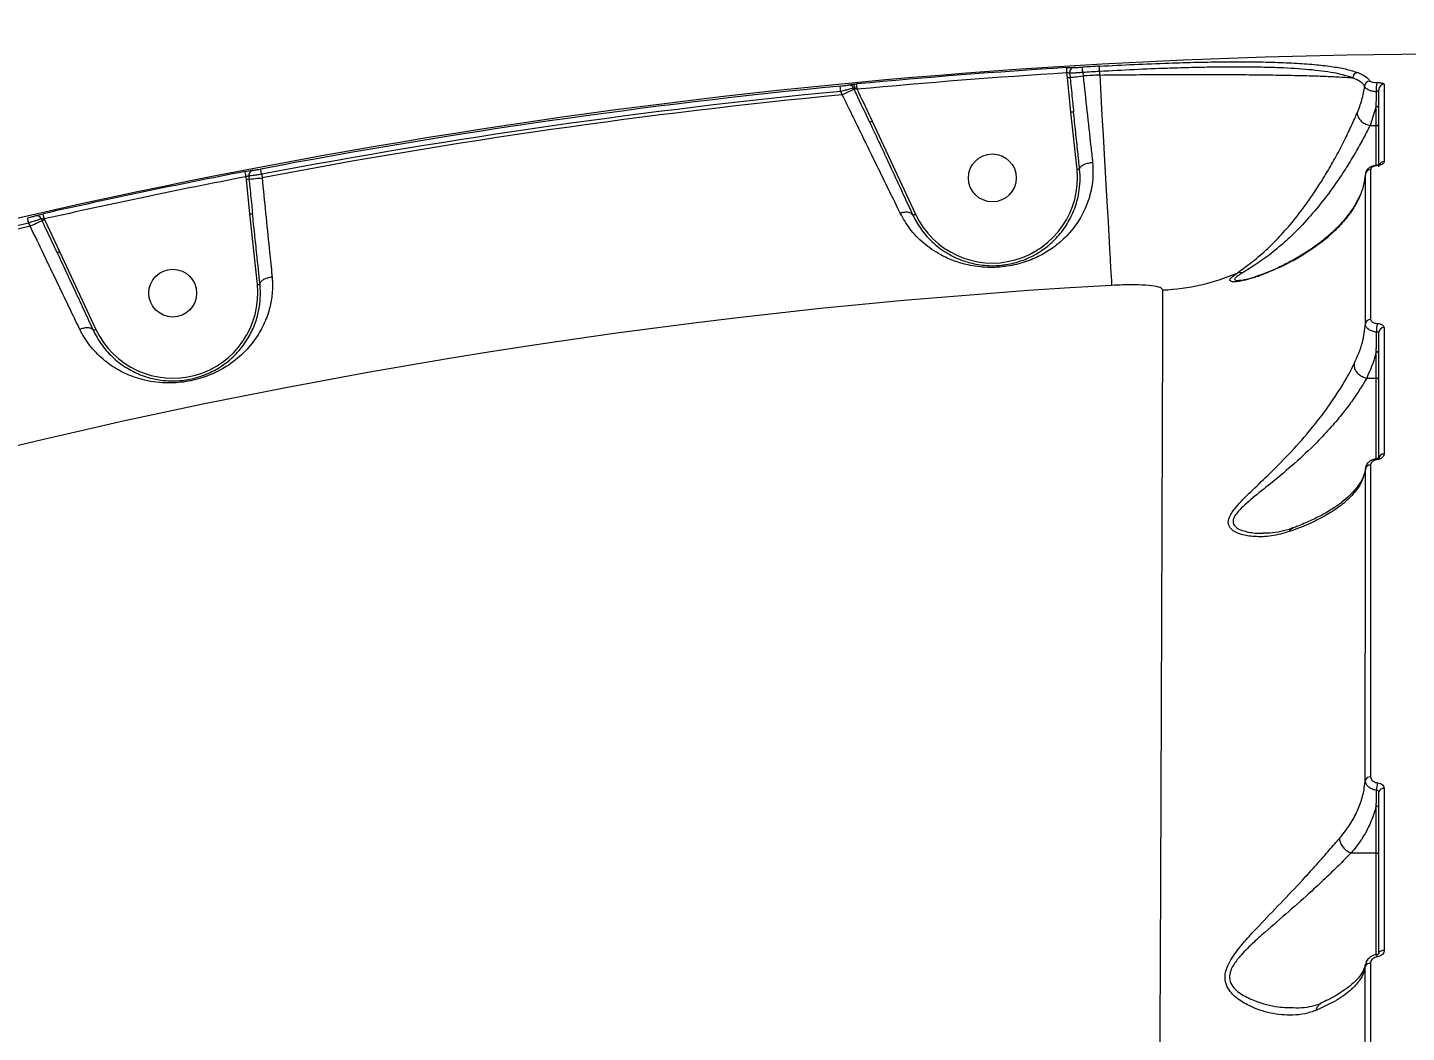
# Model space of a CAD drawing. Header units: millimetres. Extents: x -5960 to 5379, y -4374 to 3849.
# Drawn here: x 1179.9 to 1439.2, y 901.1 to 1090 of the extents above; entities that cross this region are included whole.
import ezdxf

# ---------------------------------------------------------------- set-up
doc = ezdxf.new("R2010")
doc.units = ezdxf.units.MM
doc.layers.add('DiKom', color=7, linetype='Continuous', lineweight=0)
doc.layers.add('DIKOM_ОБЪЕКТ', color=7, linetype='Continuous')
doc.layers.add('DIKOM_РАЗМЕР_ЗОНА', color=7, linetype='Continuous')
doc.styles.add('style1', font='arial.ttf', dxfattribs={"width": 0.8})
doc.dimstyles.new('1-50', dxfattribs={"dimtxt": 300, "dimasz": 200, "dimexe": 100, "dimexo": 0, "dimgap": 100, "dimtad": 1, "dimtxsty": 'style1', "dimcen": 200, "dimclrd": 7, "dimclre": 7, "dimclrt": 7, "dimadec": 1, "dimazin": 2, "dimtfac": 1, "dimtmove": 0, "dimatfit": 2, "dimfxl": 0, "dimlwd": 25, "dimlwe": 18, "dimarcsym": 0})

# ---------------------------------------------------------------- blocks, each defined once
blk = doc.blocks.new('*D9')
at = {"layer": 'Defpoints', "color": 0, "transparency": 16777216}
for p in [(1597.35, 2348.89), (-3820.85, -1673.22), (-66.51, -1673.22)]:
    blk.add_point(p, dxfattribs=at)
at = {"layer": 'DiKom', "color": 7, "lineweight": 18, "transparency": 16777216}
for p, q in [((1597.35, 2348.89), (-3920.85, 2348.89)), ((-66.51, -1673.22), (-3920.85, -1673.22))]:
    blk.add_line(p, q, dxfattribs=at)
at = {"layer": 'DiKom', "color": 7, "lineweight": 25, "transparency": 16777216}
blk.add_line((-3820.85, 2148.89), (-3820.85, -1473.22), dxfattribs=at)
at = {"layer": 'DiKom', "color": 7, "transparency": 16777216}
for points in [[(-3854.19, 2148.89), (-3787.52, 2148.89), (-3820.85, 2348.89)], [(-3854.19, -1473.22), (-3787.52, -1473.22), (-3820.85, -1673.22)]]:
    blk.add_solid(points, dxfattribs=at)
at = {"layer": 'DiKom', "color": 7, "transparency": 16777216, "insert": (-4074.02, 240.95), "char_height": 300, "attachment_point": 5, "rotation": 90, "style": 'style1'}
blk.add_mtext('4050', dxfattribs=at)
blk = doc.blocks.new('*D12')
at = {"layer": 'Defpoints', "color": 0, "transparency": 16777216}
for p in [(1921.97, 3848.89), (-5510.19, -3173.22), (433.49, -3173.22)]:
    blk.add_point(p, dxfattribs=at)
at = {"layer": 'DIKOM_РАЗМЕР_ЗОНА', "color": 7, "lineweight": 18, "transparency": 16777216}
for p, q in [((1921.97, 3848.89), (-5610.19, 3848.89)), ((433.49, -3173.22), (-5610.19, -3173.22))]:
    blk.add_line(p, q, dxfattribs=at)
at = {"layer": 'DIKOM_РАЗМЕР_ЗОНА', "color": 7, "lineweight": 25, "transparency": 16777216}
blk.add_line((-5510.19, 3648.89), (-5510.19, -2973.22), dxfattribs=at)
at = {"layer": 'DIKOM_РАЗМЕР_ЗОНА', "color": 7, "transparency": 16777216}
for points in [[(-5543.52, 3648.89), (-5476.85, 3648.89), (-5510.19, 3848.89)], [(-5543.52, -2973.22), (-5476.85, -2973.22), (-5510.19, -3173.22)]]:
    blk.add_solid(points, dxfattribs=at)
at = {"layer": 'DIKOM_РАЗМЕР_ЗОНА', "color": 7, "transparency": 16777216, "insert": (-5763.36, 142.42), "char_height": 300, "attachment_point": 5, "rotation": 90, "style": 'style1'}
blk.add_mtext('7050', dxfattribs=at)

msp = doc.modelspace()

# ---------------------------------------------------------------- linework, layer by layer
at = {"color": 7, "linetype": 'Continuous', "lineweight": 15}
for radius, start, end in [(1209.999, 90.047391, 120.952609), (1168.375, 93.226978, 117.773022)]:
    msp.add_arc((1449.549, -124.987), radius, start, end, dxfattribs=at)
at = {"layer": 'DIKOM_ОБЪЕКТ', "color": 7, "linetype": 'Continuous', "lineweight": 15}
for p, q in [((1375.484, 1080.599), (1375.389, 1081.485)), ((1375.891, 1081.426), (1375.974, 1080.652)), ((1378.355, 1081.57), (1378.425, 1080.913)), ((1381.548, 1081.093), (1381.548, 1081.754)), ((1376.131, 1074.124), (1375.484, 1080.599)), ((1333.139, 1077.386), (1332.845, 1078.021)), ((1335.375, 1078.425), (1335.278, 1078.634)), ((1377.28, 1063.337), (1376.131, 1074.124)), ((1433.549, 1075.204), (1432.381, 1071.62)), ((1433.549, 1071.62), (1433.549, 1075.204)), ((1338.765, 1072.399), (1346.891, 1054.91)), ((1432.381, 1071.62), (1432.377, 1071.62)), ((1432.381, 1071.62), (1433.549, 1071.62)), ((1433.549, 1064.195), (1433.549, 1071.62)), ((1221.071, 1061.454), (1221.017, 1061.962)), ((1221.72, 1054.965), (1221.071, 1061.454)), ((1221.499, 1062.092), (1221.561, 1061.506)), ((1223.942, 1062.426), (1224.012, 1061.767)), ((1180.423, 1052.648), (1180.139, 1053.26)), ((1182.659, 1053.687), (1182.487, 1054.057)), ((1183.049, 1054.018), (1183.106, 1053.895)), ((1183.106, 1053.895), (1185.945, 1047.884)), ((1223.135, 1041.674), (1221.72, 1054.965)), ((1185.945, 1047.884), (1192.746, 1033.246)), ((1433.549, 1024.107), (1433.549, 1029.1)), ((1431.766, 1024.107), (1431.761, 1024.107)), ((1431.766, 1024.107), (1433.549, 1024.107)), ((1433.549, 1008.938), (1433.549, 1024.107)), ((1431.49, 1007.125), (1431.484, 1007.014)), ((1433.549, 934.812), (1433.549, 943.65)), ((1428.836, 934.812), (1433.549, 934.812)), ((1433.549, 915.672), (1433.549, 934.812))]:
    msp.add_line(p, q, dxfattribs=at)
at = {"layer": 'DIKOM_ОБЪЕКТ', "color": 7, "linetype": 'Continuous', "lineweight": 15, "flags": 128}
for points in [[(1375.389, 1081.485), (1375.377, 1081.676), (1375.366, 1081.859), (1375.356, 1082.029), (1375.347, 1082.178), (1375.339, 1082.303), (1375.333, 1082.397), (1375.329, 1082.458), (1375.328, 1082.483)], [(1378.355, 1081.57), (1378.344, 1081.759), (1378.333, 1081.942), (1378.323, 1082.111), (1378.314, 1082.261), (1378.307, 1082.385), (1378.301, 1082.48), (1378.298, 1082.541), (1378.296, 1082.567)], [(1381.548, 1081.754), (1381.538, 1081.944), (1381.528, 1082.126), (1381.518, 1082.296), (1381.51, 1082.445), (1381.503, 1082.569), (1381.497, 1082.664), (1381.494, 1082.725), (1381.492, 1082.751)], [(1332.845, 1078.021), (1332.826, 1078.21), (1332.809, 1078.392), (1332.792, 1078.561), (1332.778, 1078.71), (1332.766, 1078.834), (1332.757, 1078.928), (1332.751, 1078.989), (1332.748, 1079.015)], [(1335.607, 1078.533), (1335.57, 1078.697), (1335.521, 1078.851), (1335.462, 1078.989), (1335.394, 1079.108), (1335.32, 1079.203), (1335.242, 1079.273), (1335.161, 1079.315), (1335.082, 1079.328)], [(1335.926, 1078.41), (1335.908, 1078.6), (1335.89, 1078.783), (1335.874, 1078.952), (1335.86, 1079.102), (1335.849, 1079.226), (1335.84, 1079.32), (1335.834, 1079.38), (1335.832, 1079.405)], [(1375.484, 1080.599), (1375.57, 1080.609), (1375.654, 1080.618), (1375.733, 1080.626), (1375.804, 1080.634), (1375.866, 1080.64), (1375.915, 1080.645), (1375.952, 1080.649), (1375.974, 1080.652)], [(1375.974, 1080.652), (1376.084, 1080.663), (1376.265, 1080.683), (1376.514, 1080.709), (1376.82, 1080.742), (1377.176, 1080.78), (1377.571, 1080.822), (1377.991, 1080.866), (1378.425, 1080.913)], [(1381.548, 1081.093), (1381.763, 1077.284), (1381.976, 1073.509), (1382.185, 1069.804), (1382.388, 1066.201), (1382.584, 1062.735), (1382.77, 1059.435), (1382.944, 1056.334), (1383.107, 1053.458), (1383.255, 1050.834), (1383.387, 1048.486), (1383.503, 1046.435), (1383.6, 1044.7), (1383.679, 1043.297), (1383.739, 1042.239), (1383.779, 1041.535)], [(1335.375, 1078.425), (1335.275, 1078.378), (1335.109, 1078.301), (1334.883, 1078.196), (1334.603, 1078.066), (1334.278, 1077.915), (1333.919, 1077.748), (1333.535, 1077.57), (1333.139, 1077.386)], [(1335.607, 1078.533), (1335.563, 1078.512), (1335.522, 1078.494), (1335.486, 1078.477), (1335.453, 1078.462), (1335.426, 1078.449), (1335.403, 1078.438), (1335.386, 1078.43), (1335.375, 1078.425)], [(1376.131, 1074.124), (1376.228, 1074.135), (1376.321, 1074.145), (1376.407, 1074.154), (1376.482, 1074.162), (1376.544, 1074.168), (1376.59, 1074.173), (1376.618, 1074.176), (1376.628, 1074.177)], [(1338.765, 1072.399), (1338.676, 1072.358), (1338.591, 1072.318), (1338.513, 1072.282), (1338.444, 1072.25), (1338.388, 1072.224), (1338.346, 1072.204), (1338.32, 1072.192), (1338.311, 1072.188)], [(1223.942, 1062.426), (1223.907, 1062.612), (1223.872, 1062.792), (1223.841, 1062.959), (1223.813, 1063.106), (1223.79, 1063.228), (1223.772, 1063.321), (1223.76, 1063.382), (1223.756, 1063.407)], [(1377.28, 1063.337), (1377.377, 1063.348), (1377.47, 1063.358), (1377.556, 1063.367), (1377.631, 1063.375), (1377.693, 1063.381), (1377.739, 1063.386), (1377.767, 1063.389), (1377.777, 1063.39)], [(1221.017, 1061.962), (1220.981, 1062.149), (1220.946, 1062.33), (1220.914, 1062.497), (1220.885, 1062.644), (1220.862, 1062.766), (1220.844, 1062.859), (1220.832, 1062.919), (1220.828, 1062.943)], [(1221.071, 1061.454), (1221.158, 1061.463), (1221.242, 1061.472), (1221.32, 1061.481), (1221.392, 1061.488), (1221.453, 1061.495), (1221.503, 1061.5), (1221.539, 1061.504), (1221.561, 1061.506)], [(1221.561, 1061.506), (1221.671, 1061.518), (1221.853, 1061.537), (1222.101, 1061.564), (1222.407, 1061.597), (1222.763, 1061.634), (1223.158, 1061.676), (1223.578, 1061.721), (1224.012, 1061.767)], [(1180.139, 1053.26), (1180.097, 1053.445), (1180.056, 1053.624), (1180.018, 1053.789), (1179.985, 1053.935), (1179.957, 1054.056), (1179.936, 1054.149), (1179.922, 1054.209), (1179.916, 1054.234)], [(1182.659, 1053.687), (1182.559, 1053.64), (1182.393, 1053.563), (1182.167, 1053.458), (1181.887, 1053.328), (1181.562, 1053.177), (1181.203, 1053.01), (1180.819, 1052.832), (1180.423, 1052.648)], [(1183.106, 1053.895), (1183.027, 1053.858), (1182.95, 1053.822), (1182.878, 1053.789), (1182.813, 1053.759), (1182.757, 1053.733), (1182.712, 1053.712), (1182.679, 1053.696), (1182.659, 1053.687)], [(1183.049, 1054.018), (1183.007, 1054.204), (1182.966, 1054.383), (1182.929, 1054.549), (1182.896, 1054.695), (1182.868, 1054.817), (1182.847, 1054.909), (1182.834, 1054.968), (1182.828, 1054.993)], [(1221.72, 1054.965), (1221.817, 1054.975), (1221.91, 1054.985), (1221.996, 1054.994), (1222.071, 1055.002), (1222.133, 1055.009), (1222.179, 1055.013), (1222.207, 1055.016), (1222.217, 1055.017)], [(1346.891, 1054.91), (1346.802, 1054.869), (1346.717, 1054.829), (1346.639, 1054.793), (1346.57, 1054.761), (1346.514, 1054.735), (1346.472, 1054.715), (1346.446, 1054.703), (1346.437, 1054.699)], [(1185.945, 1047.884), (1185.857, 1047.843), (1185.772, 1047.803), (1185.693, 1047.767), (1185.624, 1047.735), (1185.568, 1047.709), (1185.526, 1047.689), (1185.5, 1047.677), (1185.492, 1047.673)], [(1223.135, 1041.674), (1223.232, 1041.684), (1223.325, 1041.694), (1223.411, 1041.703), (1223.487, 1041.711), (1223.548, 1041.718), (1223.594, 1041.723), (1223.623, 1041.726), (1223.632, 1041.727)], [(1433.654, 1008.946), (1433.655, 1008.946), (1433.671, 1008.939), (1433.688, 1008.917), (1433.706, 1008.882), (1433.724, 1008.832), (1433.743, 1008.77)], [(1434.048, 915.926), (1434.068, 916.042), (1434.124, 916.154), (1434.215, 916.257), (1434.338, 916.348), (1434.489, 916.422), (1434.66, 916.478), (1434.846, 916.512), (1435.04, 916.525)]]:
    msp.add_lwpolyline(points, dxfattribs=at)
at = {"layer": 'DIKOM_ОБЪЕКТ', "color": 7, "linetype": 'Continuous', "lineweight": 15}
for centre in [(1361.359, 1061.741), (1207.215, 1040.077)]:
    msp.add_circle(centre, 4.5, dxfattribs=at)
for centre, radius, start, end in [((1449.549, -124.987), 1209.748, 93.517426, 95.393788), ((1449.549, -124.987), 1208.749, 93.517426, 95.393788), ((1376.886, 1081.53), 1.001, 94.28477, 185.97252), ((1449.549, -124.987), 1209.654, 93.225214, 93.376854), ((1449.549, -124.987), 1208.655, 93.225214, 93.376854), ((1430.163, 1080.547), 1.018, 94.61618, 178.71321), ((1449.549, -124.987), 1209.654, 95.540928, 100.757877), ((1334.372, 1078.221), 0.995, 24.47455, 94.83418), ((1449.549, -124.987), 1207.995, 93.226978, 93.375378), ((1432.38, 1078.958), 1.007, 91.31608, 177.23348), ((1436.639, 1078.596), 3.094, 159.49608, 192.39932), ((1435.042, 1078.385), 0.993, 90.29618, 179.62081), ((1449.549, -124.987), 1208.655, 95.540928, 100.757877), ((1449.549, -124.987), 1207.995, 95.52992, 100.760438), ((1433.599, 1074.752), 0.454, 8.25924, 96.36628), ((1433.599, 1071.168), 0.454, 8.25924, 96.36628), ((1361.359, 1061.741), 16, 205.27345, 5.72655), ((1432.486, 1062.349), 0.977, 89.37081, 175.91599), ((1433.664, 1064.025), 0.0773, 22.79367, 83.51899), ((1435.036, 1063.808), 0.999, 89.92136, 156.7288), ((1449.549, -124.987), 1209.748, 100.898209, 102.736974), ((1449.549, -124.987), 1208.749, 100.898209, 102.736974), ((1222.492, 1062.199), 0.999, 101.57776, 186.15982), ((1449.549, -124.987), 1208.655, 102.879429, 108.120571), ((1181.581, 1053.641), 0.997, 24.65401, 102.12533), ((1449.549, -124.987), 1207.995, 102.872753, 108.127247), ((1391.559, 1081.067), 40.44, 272.67458, 293.04936), ((1407.918, 1042.066), 1.866, 75.58022, 106.36463), ((1207.215, 1040.077), 16, 205.27345, 5.72655), ((1432.453, 1034.185), 0.951, 87.52502, 173.47074), ((1213.209, 988.601), 49.111, 114.62372, 115.20706), ((1438.187, 1033.147), 4.577, 164.46635, 185.18273), ((1434.99, 1032.677), 0.943, 87.09816, 176.08656), ((1433.599, 1028.648), 0.454, 8.25924, 96.36628), ((1433.599, 1023.655), 0.454, 8.24223, 96.38329), ((1434.965, 1008.897), 0.922, 85.46745, 173.90633), ((1432.424, 1006.825), 0.93, 85.78263, 170.76289), ((1432.368, 948.205), 0.905, 82.43408, 163.67972), ((1441.036, 946.567), 7.412, 168.77438, 179.9243), ((1434.908, 946.044), 0.883, 81.45475, 166.78318), ((1433.599, 943.198), 0.454, 8.26585, 96.35967), ((1433.599, 934.36), 0.454, 8.26585, 96.35967), ((1432.806, 915.221), 0.947, 3.30391, 28.43439), ((1432.339, 913.148), 0.908, 80.82677, 158.43065)]:
    msp.add_arc(centre, radius, start, end, dxfattribs=at)
for points, knots in [([(1375.328, 1082.483), (1375.354, 1082.484), (1375.548, 1082.496), (1375.911, 1082.515), (1376.344, 1082.532), (1376.676, 1082.538), (1376.767, 1082.531), (1376.812, 1082.528)], [0, 0, 0, 0, 0.037235, 0.2778549, 0.5185733, 0.75921, 1, 1, 1, 1]), ([(1375.891, 1081.426), (1375.876, 1081.432), (1375.844, 1081.445), (1375.732, 1081.463), (1375.585, 1081.476), (1375.463, 1081.483), (1375.398, 1081.485), (1375.389, 1081.485)], [0, 0, 0, 0, 0.2402685, 0.4811462, 0.7222458, 0.9628176, 1, 1, 1, 1]), ([(1378.355, 1081.57), (1378.312, 1081.566), (1377.989, 1081.541), (1377.387, 1081.498), (1376.666, 1081.452), (1376.115, 1081.424), (1375.966, 1081.425), (1375.891, 1081.426)], [0, 0, 0, 0, 0.0372431, 0.2780968, 0.5188628, 0.7593836, 1, 1, 1, 1]), ([(1376.812, 1082.528), (1376.857, 1082.524), (1376.947, 1082.517), (1377.279, 1082.521), (1377.713, 1082.536), (1378.076, 1082.554), (1378.27, 1082.565), (1378.296, 1082.567)], [0, 0, 0, 0, 0.2407234, 0.4813462, 0.7221064, 0.9628041, 1, 1, 1, 1]), ([(1381.492, 1082.751), (1383.683, 1082.868), (1388.066, 1083.101), (1394.24, 1083.344), (1399.936, 1083.506), (1405.12, 1083.587), (1410.02, 1083.591), (1414.562, 1083.506), (1418.698, 1083.328), (1422.379, 1083.052), (1425.524, 1082.666), (1428.171, 1082.181), (1429.445, 1081.768), (1430.081, 1081.561)], [0, 0, 0, 0, 0.1021844, 0.2043685, 0.2924912, 0.3808925, 0.4690132, 0.5574041, 0.6460782, 0.7344676, 0.8228824, 0.91158, 1, 1, 1, 1]), ([(1429.145, 1080.569), (1428.19, 1080.868), (1426.743, 1081.322), (1423.956, 1081.766), (1420.811, 1082.136), (1417.085, 1082.388), (1412.886, 1082.531), (1408.396, 1082.604), (1403.511, 1082.58), (1398.351, 1082.473), (1393.618, 1082.329), (1388.006, 1082.105), (1383.713, 1081.871), (1381.548, 1081.754)], [0, 0, 0, 0, 0.1307413, 0.1980627, 0.2653841, 0.3961143, 0.463449, 0.5307832, 0.6611976, 0.728345, 0.7954926, 0.8968886, 1, 1, 1, 1]), ([(1430.081, 1081.561), (1430.629, 1081.325), (1431.733, 1080.848), (1432.148, 1080.261), (1432.357, 1079.965)], [0, 0, 0, 0, 0.4964967, 1, 1, 1, 1]), ([(1332.748, 1079.015), (1332.933, 1079.034), (1333.303, 1079.071), (1333.786, 1079.129), (1334.15, 1079.18), (1334.243, 1079.202), (1334.289, 1079.213)], [0, 0, 0, 0, 0.2566243, 0.5136784, 0.7612444, 1, 1, 1, 1]), ([(1334.289, 1079.213), (1334.331, 1079.223), (1334.415, 1079.242), (1334.711, 1079.284), (1334.965, 1079.314), (1335.082, 1079.328)], [0, 0, 0, 0, 0.3509404, 0.7014119, 1, 1, 1, 1]), ([(1335.082, 1079.328), (1335.149, 1079.335), (1335.384, 1079.361), (1335.646, 1079.387), (1335.832, 1079.405)], [0, 0, 0, 0, 0.2879259, 1, 1, 1, 1]), ([(1375.974, 1080.652), (1376.009, 1080.32), (1376.184, 1078.663), (1376.388, 1076.503), (1376.576, 1074.677), (1376.628, 1074.177)], [0, 0, 0, 0, 0.1536584, 0.7683013, 1, 1, 1, 1]), ([(1378.425, 1080.913), (1378.667, 1078.706), (1379.157, 1074.227), (1379.753, 1068.788), (1380.093, 1065.679), (1380.204, 1064.666)], [0, 0, 0, 0, 0.3958719, 0.8032194, 1, 1, 1, 1]), ([(1381.548, 1081.093), (1383.384, 1081.112), (1387.055, 1081.15), (1392.516, 1081.184), (1397.867, 1081.199), (1403.036, 1081.195), (1407.959, 1081.171), (1412.558, 1081.125), (1416.783, 1081.06), (1420.576, 1080.975), (1423.869, 1080.87), (1426.627, 1080.747), (1428.271, 1080.643), (1429.005, 1080.581), (1429.145, 1080.569)], [0, 0, 0, 0, 0.0874428, 0.174885, 0.2633131, 0.3520182, 0.4404461, 0.5297493, 0.6193387, 0.7086421, 0.7985505, 0.8887502, 0.9786592, 1, 1, 1, 1]), ([(1431.375, 1079.007), (1431.174, 1079.293), (1430.769, 1079.868), (1429.689, 1080.334), (1429.145, 1080.569)], [0, 0, 0, 0, 0.4964884, 1, 1, 1, 1]), ([(1429.967, 1073.949), (1430.293, 1074.778), (1430.948, 1076.443), (1431.232, 1078.15), (1431.375, 1079.007)], [0, 0, 0, 0, 0.4978713, 1, 1, 1, 1]), ([(1433.617, 1077.932), (1433.353, 1077.961), (1432.817, 1078.019), (1432.101, 1078.254), (1431.541, 1078.591), (1431.43, 1078.869), (1431.375, 1079.007)], [0, 0, 0, 0, 0.2146911, 0.4347988, 0.718827, 1, 1, 1, 1]), ([(1432.357, 1079.965), (1432.395, 1079.927), (1432.471, 1079.851), (1432.81, 1079.762), (1433.244, 1079.7), (1433.58, 1079.686), (1433.741, 1079.68)], [0, 0, 0, 0, 0.2974784, 0.5890266, 0.8028454, 1, 1, 1, 1]), ([(1433.741, 1079.68), (1433.781, 1079.679), (1433.962, 1079.675), (1434.291, 1079.652), (1434.678, 1079.592), (1434.976, 1079.498), (1435.016, 1079.419), (1435.037, 1079.378)], [0, 0, 0, 0, 0.049084, 0.2179119, 0.4266555, 0.7022451, 1, 1, 1, 1]), ([(1435.037, 1079.378), (1435.037, 1079.269), (1435.037, 1078.724), (1435.037, 1077.195), (1435.037, 1074.463), (1435.037, 1070.304), (1435.037, 1066.774), (1435.037, 1064.807)], [0, 0, 0, 0, 0.0321659, 0.1608346, 0.4183952, 0.6759577, 1, 1, 1, 1]), ([(1335.278, 1078.634), (1335.205, 1078.61), (1335.057, 1078.562), (1334.483, 1078.413), (1333.721, 1078.225), (1333.136, 1078.089), (1332.845, 1078.021)], [0, 0, 0, 0, 0.2425118, 0.4917168, 0.7472644, 1, 1, 1, 1]), ([(1344.044, 1055.084), (1343.352, 1056.499), (1341.956, 1059.351), (1339.539, 1064.292), (1337.203, 1069.07), (1335.01, 1073.558), (1333.765, 1076.106), (1333.139, 1077.386)], [0, 0, 0, 0, 0.2106468, 0.4247474, 0.6762133, 0.8373993, 1, 1, 1, 1]), ([(1335.607, 1078.533), (1335.558, 1078.55), (1335.457, 1078.587), (1335.345, 1078.622), (1335.293, 1078.634), (1335.281, 1078.634), (1335.278, 1078.634)], [0, 0, 0, 0, 0.3282447, 0.6787028, 0.9205939, 1, 1, 1, 1]), ([(1338.311, 1072.188), (1337.455, 1073.995), (1336.471, 1076.072), (1335.501, 1078.155), (1335.375, 1078.425)], [0, 0, 0, 0, 0.8702074, 1, 1, 1, 1]), ([(1335.926, 1078.41), (1335.847, 1078.441), (1335.739, 1078.484), (1335.636, 1078.522), (1335.607, 1078.533)], [0, 0, 0, 0, 0.7209485, 1, 1, 1, 1]), ([(1335.926, 1078.41), (1336.017, 1078.214), (1336.954, 1076.206), (1337.906, 1074.205), (1338.765, 1072.399)], [0, 0, 0, 0, 0.0974125, 1, 1, 1, 1]), ([(1433.549, 1075.204), (1433.556, 1075.416), (1433.588, 1076.321), (1433.604, 1077.233), (1433.617, 1077.932)], [0, 0, 0, 0, 0.2342952, 1, 1, 1, 1]), ([(1434.048, 1078.392), (1434.042, 1078.335), (1434.03, 1078.229), (1433.937, 1078.092), (1433.822, 1078.001), (1433.721, 1077.957), (1433.66, 1077.94), (1433.631, 1077.934), (1433.617, 1077.932)], [0, 0, 0, 0, 0.3482305, 0.6491777, 0.8444524, 0.9341842, 0.969592, 1, 1, 1, 1]), ([(1434.048, 1063.855), (1434.048, 1065.38), (1434.048, 1068.429), (1434.048, 1072.305), (1434.048, 1075.709), (1434.048, 1077.497), (1434.048, 1078.392)], [0, 0, 0, 0, 0.2493137, 0.4986278, 0.7493136, 1, 1, 1, 1]), ([(1377.777, 1063.39), (1377.662, 1064.464), (1377.421, 1066.731), (1377.037, 1070.34), (1376.765, 1072.895), (1376.628, 1074.177)], [0, 0, 0, 0, 0.309349, 0.6532125, 1, 1, 1, 1]), ([(1407.392, 1043.856), (1408.226, 1044.452), (1409.894, 1045.645), (1412.725, 1048.019), (1415.418, 1050.705), (1418.146, 1053.819), (1420.9, 1057.471), (1423.376, 1061.23), (1425.409, 1064.695), (1427.06, 1067.76), (1428.491, 1070.655), (1429.424, 1072.693), (1429.86, 1073.701), (1429.967, 1073.949)], [0, 0, 0, 0, 0.1071399, 0.2145795, 0.3113472, 0.4080935, 0.521753, 0.6352949, 0.7192621, 0.8031749, 0.8878204, 0.9724033, 1, 1, 1, 1]), ([(1429.967, 1073.949), (1429.968, 1073.915), (1429.972, 1073.778), (1430.036, 1073.417), (1430.293, 1072.868), (1430.842, 1072.283), (1431.564, 1071.826), (1432.106, 1071.689), (1432.377, 1071.62)], [0, 0, 0, 0, 0.0343247, 0.1365128, 0.3523769, 0.5682547, 0.784113, 1, 1, 1, 1]), ([(1338.311, 1072.188), (1338.934, 1070.848), (1340.185, 1068.155), (1342.189, 1063.843), (1344.317, 1059.262), (1345.727, 1056.228), (1346.437, 1054.699)], [0, 0, 0, 0, 0.2160673, 0.434109, 0.7147656, 1, 1, 1, 1]), ([(1432.377, 1071.62), (1432.377, 1071.62), (1432.255, 1071.376), (1431.814, 1070.477), (1430.805, 1068.555), (1429.294, 1065.888), (1427.545, 1063.061), (1425.382, 1059.856), (1422.755, 1056.392), (1419.83, 1053.031), (1416.935, 1050.169), (1414.078, 1047.707), (1411.079, 1045.533), (1409.281, 1044.426), (1408.383, 1043.873)], [0, 0, 0, 0, 0.0000129, 0.0265079, 0.1091029, 0.1917778, 0.2751722, 0.3586317, 0.4732181, 0.5879371, 0.686269, 0.7846249, 0.8924876, 1, 1, 1, 1]), ([(1222.291, 1063.178), (1222.336, 1063.18), (1222.424, 1063.184), (1222.749, 1063.231), (1223.174, 1063.3), (1223.532, 1063.365), (1223.726, 1063.402), (1223.756, 1063.407)], [0, 0, 0, 0, 0.2393675, 0.4786719, 0.7179166, 0.9577158, 1, 1, 1, 1]), ([(1380.204, 1064.666), (1380.253, 1063.844), (1380.351, 1062.2), (1380.007, 1059.426), (1379.129, 1056.458), (1377.534, 1053.443), (1375.428, 1050.801), (1373.001, 1048.698), (1370.383, 1047.084), (1367.549, 1045.868), (1364.759, 1045.173), (1362.32, 1044.918), (1360.432, 1044.889), (1358.567, 1045.039), (1356.395, 1045.416), (1354.051, 1046.118), (1351.225, 1047.41), (1348.38, 1049.367), (1345.813, 1051.99), (1344.598, 1054.116), (1344.044, 1055.084)], [0, 0, 0, 0, 0.0450785, 0.090182, 0.1588888, 0.227684, 0.2984029, 0.3691135, 0.4250478, 0.4808188, 0.5408197, 0.571384, 0.6019543, 0.6344664, 0.6670292, 0.7198471, 0.7727693, 0.8528838, 0.9329865, 1, 1, 1, 1]), ([(1346.437, 1054.701), (1346.437, 1054.7), (1346.881, 1053.757), (1348.006, 1051.874), (1350.202, 1049.416), (1352.675, 1047.613), (1355.126, 1046.4), (1357.158, 1045.739), (1359.059, 1045.376), (1360.96, 1045.2), (1362.645, 1045.262), (1364.748, 1045.549), (1366.925, 1046.121), (1369.354, 1047.231), (1371.608, 1048.713), (1373.693, 1050.636), (1375.499, 1053.06), (1376.867, 1055.825), (1377.626, 1058.551), (1377.896, 1061.112), (1377.854, 1062.619), (1377.777, 1063.391), (1377.777, 1063.391)], [0, 0, 0, 0, 0.0000492, 0.0687877, 0.1506843, 0.2325777, 0.2851251, 0.3375347, 0.3684917, 0.3993665, 0.443486, 0.4558826, 0.512444, 0.567506, 0.6227842, 0.6949291, 0.767097, 0.837761, 0.90834, 0.9541716, 0.9999764, 1, 1, 1, 1]), ([(1377.777, 1063.391), (1377.793, 1063.508), (1377.825, 1063.742), (1378.223, 1064.09), (1378.831, 1064.386), (1379.49, 1064.566), (1379.961, 1064.641), (1380.159, 1064.662), (1380.204, 1064.666)], [0, 0, 0, 0, 0.2123339, 0.4246783, 0.6370277, 0.8493724, 0.9654707, 1, 1, 1, 1]), ([(1433.546, 1064.079), (1433.426, 1064.067), (1433.093, 1064.033), (1432.588, 1063.863), (1432.057, 1063.563), (1431.665, 1063.082), (1431.471, 1062.625), (1431.517, 1062.404), (1431.52, 1062.389)], [0, 0, 0, 0, 0.1010507, 0.2818143, 0.5114066, 0.7535761, 0.9827744, 1, 1, 1, 1]), ([(1432.496, 1063.326), (1432.496, 1061.384), (1432.496, 1057.5), (1432.496, 1050.754), (1432.495, 1043.393), (1432.495, 1037.888), (1432.495, 1035.135)], [0, 0, 0, 0, 0.2490961, 0.498194, 0.749097, 1, 1, 1, 1]), ([(1433.736, 1064.055), (1433.607, 1064.04), (1433.35, 1064.01), (1432.99, 1063.896), (1432.642, 1063.697), (1432.507, 1063.489), (1432.498, 1063.352), (1432.496, 1063.326)], [0, 0, 0, 0, 0.1455968, 0.2899685, 0.5321064, 0.9097971, 1, 1, 1, 1]), ([(1434.183, 1064.225), (1434.187, 1064.229), (1434.207, 1064.253), (1434.137, 1064.197), (1433.978, 1064.148), (1433.817, 1064.114), (1433.71, 1064.106), (1433.672, 1064.103)], [0, 0, 0, 0, 0.0838698, 0.4742262, 0.7266905, 0.9038287, 1, 1, 1, 1]), ([(1435.037, 1064.807), (1435.035, 1064.779), (1435.025, 1064.639), (1434.877, 1064.424), (1434.508, 1064.219), (1434.132, 1064.101), (1433.868, 1064.07), (1433.736, 1064.055)], [0, 0, 0, 0, 0.0950825, 0.4719655, 0.715777, 0.857209, 1, 1, 1, 1]), ([(1220.828, 1062.943), (1220.857, 1062.949), (1221.051, 1062.986), (1221.41, 1063.052), (1221.834, 1063.124), (1222.159, 1063.171), (1222.247, 1063.176), (1222.291, 1063.178)], [0, 0, 0, 0, 0.0426154, 0.2824708, 0.5216276, 0.7607365, 1, 1, 1, 1]), ([(1221.499, 1062.092), (1221.484, 1062.093), (1221.454, 1062.095), (1221.346, 1062.07), (1221.206, 1062.029), (1221.089, 1061.989), (1221.026, 1061.965), (1221.017, 1061.962)], [0, 0, 0, 0, 0.2368369, 0.4742368, 0.7137566, 0.9565761, 1, 1, 1, 1]), ([(1223.942, 1062.426), (1223.893, 1062.418), (1223.569, 1062.368), (1222.97, 1062.277), (1222.261, 1062.177), (1221.719, 1062.108), (1221.572, 1062.097), (1221.499, 1062.092)], [0, 0, 0, 0, 0.0422638, 0.2819756, 0.5212735, 0.7606176, 1, 1, 1, 1]), ([(1221.561, 1061.506), (1221.596, 1061.175), (1221.771, 1059.517), (1221.975, 1057.353), (1222.165, 1055.522), (1222.217, 1055.017)], [0, 0, 0, 0, 0.153314, 0.7665802, 1, 1, 1, 1]), ([(1224.012, 1061.767), (1224.237, 1059.548), (1224.694, 1055.044), (1225.301, 1049.048), (1225.697, 1045.129), (1225.873, 1043.391), (1225.9, 1043.13)], [0, 0, 0, 0, 0.3435, 0.6969393, 0.9545337, 1, 1, 1, 1]), ([(1431.511, 1062.418), (1431.409, 1061.677), (1431.2, 1060.157), (1430.326, 1057.872), (1429.016, 1055.561), (1427.237, 1053.269), (1425.028, 1051.061), (1422.424, 1048.957), (1419.37, 1046.956), (1415.81, 1045.01), (1412.843, 1043.83), (1411.36, 1043.241)], [0, 0, 0, 0, 0.1079567, 0.2212624, 0.3345717, 0.4497834, 0.5649865, 0.6720703, 0.7791289, 0.8896204, 1, 1, 1, 1]), ([(1431.509, 1034.293), (1431.509, 1037.02), (1431.509, 1042.474), (1431.51, 1049.808), (1431.511, 1056.563), (1431.511, 1060.466), (1431.511, 1062.418)], [0, 0, 0, 0, 0.2490972, 0.498194, 0.7490961, 1, 1, 1, 1]), ([(1430.465, 1058.436), (1430.208, 1057.899), (1429.659, 1056.748), (1428.437, 1054.938), (1426.908, 1053.085), (1425.09, 1051.285), (1423.043, 1049.581), (1420.775, 1047.978), (1418.416, 1046.535), (1416.052, 1045.286), (1413.889, 1044.278), (1412.383, 1043.698), (1411.729, 1043.447)], [0, 0, 0, 0, 0.1049084, 0.224888, 0.3456946, 0.4610834, 0.5716149, 0.6774097, 0.7793324, 0.8635779, 0.9407817, 1, 1, 1, 1]), ([(1179.916, 1054.234), (1180.086, 1054.273), (1180.426, 1054.353), (1180.875, 1054.466), (1181.208, 1054.557), (1181.337, 1054.6), (1181.368, 1054.614), (1181.371, 1054.616)], [0, 0, 0, 0, 0.2457911, 0.4917728, 0.734304, 0.9715432, 1, 1, 1, 1]), ([(1182.487, 1054.057), (1182.482, 1054.054), (1182.431, 1054.031), (1182.22, 1053.95), (1181.683, 1053.764), (1180.96, 1053.523), (1180.412, 1053.347), (1180.139, 1053.26)], [0, 0, 0, 0, 0.0286334, 0.2670957, 0.510147, 0.7556517, 1, 1, 1, 1]), ([(1181.371, 1054.616), (1181.374, 1054.617), (1181.405, 1054.631), (1181.534, 1054.674), (1181.867, 1054.764), (1182.317, 1054.875), (1182.658, 1054.954), (1182.828, 1054.993)], [0, 0, 0, 0, 0.0278638, 0.2650457, 0.5077379, 0.7539722, 1, 1, 1, 1]), ([(1183.049, 1054.018), (1182.982, 1054.027), (1182.852, 1054.044), (1182.678, 1054.06), (1182.554, 1054.066), (1182.504, 1054.063), (1182.49, 1054.058), (1182.488, 1054.057), (1182.487, 1054.057)], [0, 0, 0, 0, 0.2631265, 0.5159543, 0.7521333, 0.941131, 0.9743192, 1, 1, 1, 1]), ([(1185.492, 1047.673), (1185.351, 1047.975), (1184.645, 1049.485), (1183.687, 1051.483), (1182.891, 1053.189), (1182.659, 1053.687)], [0, 0, 0, 0, 0.1504239, 0.7521298, 1, 1, 1, 1]), ([(1223.632, 1041.727), (1223.432, 1043.604), (1223.107, 1046.658), (1222.628, 1051.16), (1222.354, 1053.728), (1222.217, 1055.017)], [0, 0, 0, 0, 0.4427068, 0.7201625, 1, 1, 1, 1]), ([(1346.437, 1054.701), (1346.345, 1054.831), (1346.161, 1055.09), (1345.593, 1055.284), (1344.91, 1055.3), (1344.366, 1055.19), (1344.089, 1055.099), (1344.044, 1055.084)], [0, 0, 0, 0, 0.2462209, 0.4924741, 0.7386942, 0.958028, 1, 1, 1, 1]), ([(1189.742, 1033.255), (1189.208, 1034.364), (1188.136, 1036.594), (1186.446, 1040.112), (1184.718, 1043.706), (1182.719, 1047.868), (1181.274, 1050.877), (1180.423, 1052.648)], [0, 0, 0, 0, 0.1872873, 0.376552, 0.5570082, 0.7391956, 1, 1, 1, 1]), ([(1185.492, 1047.673), (1186.06, 1046.45), (1187.202, 1043.992), (1188.915, 1040.305), (1190.634, 1036.605), (1191.738, 1034.23), (1192.293, 1033.036)], [0, 0, 0, 0, 0.2380431, 0.4781644, 0.7377141, 1, 1, 1, 1]), ([(1225.9, 1043.13), (1225.919, 1042.89), (1226.015, 1041.71), (1225.937, 1039.63), (1225.397, 1036.817), (1224.354, 1034.039), (1222.655, 1031.154), (1220.29, 1028.431), (1217.277, 1026.138), (1214.37, 1024.694), (1212.008, 1023.912), (1210.155, 1023.48), (1208.286, 1023.232), (1206.252, 1023.146), (1204.119, 1023.283), (1201.434, 1023.765), (1198.505, 1024.759), (1195.443, 1026.478), (1192.723, 1028.791), (1190.849, 1031.149), (1189.998, 1032.767), (1189.742, 1033.255)], [0, 0, 0, 0, 0.0134564, 0.0663229, 0.1192327, 0.1832753, 0.2473521, 0.3264808, 0.4053668, 0.4678619, 0.4990984, 0.5303047, 0.561443, 0.5926235, 0.6345141, 0.6764906, 0.7480858, 0.8197607, 0.8939601, 0.9680661, 1, 1, 1, 1]), ([(1223.632, 1041.728), (1223.646, 1041.861), (1223.675, 1042.127), (1224.069, 1042.518), (1224.674, 1042.846), (1225.286, 1043.029), (1225.705, 1043.104), (1225.854, 1043.124), (1225.9, 1043.13)], [0, 0, 0, 0, 0.2204778, 0.4409643, 0.6614435, 0.8819423, 0.9635618, 1, 1, 1, 1]), ([(1411.36, 1043.241), (1410.274, 1042.895), (1408.781, 1042.419), (1407.246, 1042.211), (1406.4, 1042.196), (1405.911, 1042.389), (1406.12, 1042.917), (1406.926, 1043.512), (1407.392, 1043.856)], [0, 0, 0, 0, 0.3030729, 0.4164305, 0.5295157, 0.6687582, 0.8085425, 1, 1, 1, 1]), ([(1408.383, 1043.873), (1407.886, 1043.566), (1407.039, 1043.042), (1406.82, 1042.575), (1407.194, 1042.427), (1407.617, 1042.446), (1407.705, 1042.45)], [0, 0, 0, 0, 0.3843027, 0.6554107, 0.9281999, 1, 1, 1, 1]), ([(1411.697, 1043.464), (1411.347, 1043.332), (1410.538, 1043.026), (1409.445, 1042.718), (1408.513, 1042.513), (1407.969, 1042.431), (1407.697, 1042.429), (1407.705, 1042.427), (1407.706, 1042.427)], [0, 0, 0, 0, 0.1991556, 0.4595902, 0.6744374, 0.8499189, 0.9915344, 1, 1, 1, 1]), ([(1411.36, 1043.241), (1411.383, 1043.26), (1411.495, 1043.352), (1411.63, 1043.394), (1411.737, 1043.427)], [0, 0, 0, 0, 0.2102993, 1, 1, 1, 1]), ([(1192.292, 1033.037), (1192.292, 1033.037), (1192.519, 1032.584), (1193.284, 1031.089), (1194.933, 1028.9), (1197.318, 1026.752), (1199.982, 1025.134), (1202.531, 1024.185), (1204.88, 1023.703), (1206.733, 1023.549), (1208.516, 1023.604), (1210.475, 1023.852), (1212.1, 1024.287), (1214.102, 1025.036), (1216.377, 1026.22), (1218.947, 1028.294), (1220.946, 1030.764), (1222.385, 1033.383), (1223.257, 1035.926), (1223.703, 1038.501), (1223.738, 1040.425), (1223.656, 1041.505), (1223.632, 1041.728), (1223.632, 1041.728)], [0, 0, 0, 0, 0.0000401, 0.0326026, 0.108706, 0.1848921, 0.2574861, 0.3299795, 0.3708948, 0.4116922, 0.4408576, 0.4699523, 0.5163998, 0.5278267, 0.5877938, 0.6670351, 0.7465864, 0.8123407, 0.8780652, 0.9322569, 0.9864068, 0.9999661, 1, 1, 1, 1]), ([(1393.446, 1040.672), (1393.339, 1040.831), (1393.122, 1041.152), (1391.426, 1041.48), (1388.957, 1041.648), (1386.26, 1041.653), (1384.488, 1041.569), (1383.779, 1041.535)], [0, 0, 0, 0, 0.2099095, 0.4228974, 0.6382639, 0.8553554, 1, 1, 1, 1]), ([(1390.258, 526.394), (1390.326, 532.296), (1390.461, 544.109), (1390.653, 562.203), (1390.838, 580.512), (1391.016, 599.271), (1391.187, 618.443), (1391.352, 637.995), (1391.509, 657.611), (1391.663, 677.889), (1391.812, 698.797), (1391.957, 720.279), (1392.093, 741.613), (1392.221, 762.7), (1392.341, 783.44), (1392.452, 803.742), (1392.556, 823.565), (1392.652, 842.886), (1392.743, 861.67), (1392.826, 879.832), (1392.904, 897.284), (1392.975, 913.952), (1393.041, 929.794), (1393.101, 944.801), (1393.156, 958.947), (1393.206, 972.167), (1393.251, 984.398), (1393.292, 995.797), (1393.33, 1006.262), (1393.362, 1015.714), (1393.391, 1023.945), (1393.414, 1030.876), (1393.433, 1036.613), (1393.442, 1039.319), (1393.446, 1040.672)], [0, 0, 0, 0, 0.0277666, 0.0555662, 0.0833659, 0.1111323, 0.1400374, 0.1689801, 0.1979228, 0.2268276, 0.2586374, 0.2905482, 0.32251, 0.3544718, 0.386382, 0.4181914, 0.4498954, 0.4817, 0.5135556, 0.5454109, 0.5772152, 0.608919, 0.6405473, 0.6722758, 0.7040551, 0.7358343, 0.7675626, 0.7991908, 0.8325938, 0.8660263, 0.8994295, 0.932943, 0.9664863, 1, 1, 1, 1]), ([(1432.495, 1035.135), (1432.514, 1035.042), (1432.552, 1034.855), (1432.852, 1034.612), (1433.275, 1034.437), (1433.618, 1034.393), (1433.777, 1034.373)], [0, 0, 0, 0, 0.2632457, 0.5266551, 0.7813235, 1, 1, 1, 1]), ([(1192.292, 1033.037), (1192.205, 1033.156), (1192.032, 1033.395), (1191.477, 1033.561), (1190.778, 1033.557), (1190.211, 1033.423), (1189.868, 1033.304), (1189.785, 1033.272), (1189.742, 1033.255)], [0, 0, 0, 0, 0.2316097, 0.4632323, 0.6948618, 0.9264933, 0.9610303, 1, 1, 1, 1]), ([(1429.398, 1026.751), (1429.99, 1028.093), (1431.081, 1030.565), (1431.374, 1033.123), (1431.509, 1034.293)], [0, 0, 0, 0, 0.5425584, 1, 1, 1, 1]), ([(1433.629, 1032.734), (1433.365, 1032.777), (1432.801, 1032.869), (1432.098, 1033.228), (1431.599, 1033.725), (1431.539, 1034.104), (1431.509, 1034.293)], [0, 0, 0, 0, 0.2241154, 0.4807129, 0.7415197, 1, 1, 1, 1]), ([(1433.549, 1029.1), (1433.557, 1029.334), (1433.599, 1030.54), (1433.616, 1031.755), (1433.629, 1032.734)], [0, 0, 0, 0, 0.1941314, 1, 1, 1, 1]), ([(1434.048, 1032.742), (1434.042, 1032.742), (1434.031, 1032.742), (1433.939, 1032.741), (1433.811, 1032.738), (1433.696, 1032.735), (1433.641, 1032.734), (1433.629, 1032.734)], [0, 0, 0, 0, 0.2945899, 0.5738411, 0.8143905, 0.9603363, 1, 1, 1, 1]), ([(1433.777, 1034.373), (1433.935, 1034.353), (1434.273, 1034.31), (1434.688, 1034.137), (1434.982, 1033.898), (1435.019, 1033.712), (1435.038, 1033.62)], [0, 0, 0, 0, 0.2213783, 0.4743928, 0.7372786, 1, 1, 1, 1]), ([(1434.048, 1008.995), (1434.048, 1013.206), (1434.048, 1021.64), (1434.048, 1029.038), (1434.048, 1032.742)], [0, 0, 0, 0, 0.4992728, 1, 1, 1, 1]), ([(1435.038, 1033.62), (1435.038, 1033.299), (1435.038, 1031.698), (1435.038, 1027.164), (1435.038, 1019.72), (1435.038, 1013.119), (1435.038, 1009.816)], [0, 0, 0, 0, 0.0441419, 0.2207197, 0.6100158, 1, 1, 1, 1]), ([(1433.549, 1029.1), (1433.501, 1028.895), (1433.108, 1027.206), (1432.393, 1025.556), (1431.766, 1024.107)], [0, 0, 0, 0, 0.1214159, 1, 1, 1, 1]), ([(1417.179, 995.225), (1416.073, 994.915), (1413.861, 994.296), (1410.784, 994.212), (1408.516, 994.559), (1407.087, 995.104), (1406.162, 995.732), (1405.62, 996.668), (1405.87, 998.093), (1407.336, 1000.132), (1409.906, 1002.723), (1413.381, 1005.973), (1417.124, 1009.742), (1420.585, 1013.586), (1423.389, 1017.121), (1425.467, 1020.026), (1427.16, 1022.677), (1428.46, 1024.924), (1429.1, 1026.171), (1429.398, 1026.751)], [0, 0, 0, 0, 0.0760763, 0.152138, 0.2132078, 0.2445032, 0.2757152, 0.3130137, 0.3506364, 0.4012608, 0.4758032, 0.5507671, 0.6417661, 0.7326389, 0.7938295, 0.8549379, 0.9055418, 0.9561036, 1, 1, 1, 1]), ([(1429.398, 1026.751), (1429.393, 1026.718), (1429.363, 1026.503), (1429.406, 1026.05), (1429.701, 1025.407), (1430.244, 1024.809), (1430.957, 1024.333), (1431.493, 1024.183), (1431.761, 1024.107)], [0, 0, 0, 0, 0.0319695, 0.2048627, 0.4036459, 0.6024279, 0.8012144, 1, 1, 1, 1]), ([(1431.761, 1024.107), (1431.761, 1024.107), (1431.472, 1023.529), (1430.739, 1022.397), (1429.377, 1020.29), (1427.569, 1017.846), (1425.368, 1015.186), (1422.392, 1011.963), (1418.731, 1008.487), (1414.781, 1005.109), (1411.109, 1002.224), (1408.71, 1000.203), (1407.38, 998.793), (1406.764, 997.915), (1406.589, 997.277), (1406.672, 996.61), (1407.092, 996.038), (1408.075, 995.52), (1409.608, 995.1), (1411.052, 994.871), (1412.131, 994.948), (1412.297, 994.96)], [0, 0, 0, 0, 0.0000138, 0.0503056, 0.1095421, 0.1688414, 0.241853, 0.3149605, 0.4241629, 0.5334952, 0.6214241, 0.7087799, 0.7368733, 0.7648574, 0.7984421, 0.8049906, 0.8451019, 0.8802653, 0.9155609, 0.9869871, 1, 1, 1, 1]), ([(1433.654, 1008.945), (1433.648, 1008.945), (1433.358, 1008.936), (1432.799, 1008.764), (1432.094, 1008.342), (1431.646, 1007.719), (1431.461, 1007.16), (1431.523, 1006.879), (1431.534, 1006.827)], [0, 0, 0, 0, 0.00504, 0.2373726, 0.4745917, 0.7261641, 0.9496081, 1, 1, 1, 1]), ([(1433.743, 1008.77), (1433.598, 1008.746), (1433.309, 1008.698), (1432.949, 1008.521), (1432.669, 1008.279), (1432.515, 1008.011), (1432.499, 1007.827), (1432.492, 1007.753)], [0, 0, 0, 0, 0.1920375, 0.3835868, 0.5901974, 0.8340522, 1, 1, 1, 1]), ([(1434.067, 1009.098), (1434.067, 1009.096), (1434.067, 1009.092), (1433.967, 1009.025), (1433.827, 1008.975), (1433.675, 1008.945), (1433.557, 1008.939), (1433.497, 1008.941), (1433.484, 1008.942)], [0, 0, 0, 0, 0.2867791, 0.5253007, 0.6958779, 0.8391664, 0.9663037, 1, 1, 1, 1]), ([(1435.038, 1009.816), (1435.031, 1009.74), (1435.014, 1009.551), (1434.852, 1009.275), (1434.559, 1009.026), (1434.189, 1008.845), (1433.892, 1008.795), (1433.743, 1008.77)], [0, 0, 0, 0, 0.1655243, 0.4120253, 0.620037, 0.8096818, 1, 1, 1, 1]), ([(1431.506, 1006.975), (1431.359, 1006.277), (1431.066, 1004.883), (1429.75, 1002.795), (1427.855, 1000.837), (1425.399, 999.025), (1422.535, 997.402), (1419.726, 996.141), (1417.81, 995.452), (1417.179, 995.225)], [0, 0, 0, 0, 0.161921, 0.3238386, 0.4936343, 0.6385922, 0.7839166, 0.9287415, 1, 1, 1, 1]), ([(1431.472, 1006.797), (1431.384, 1006.419), (1431.214, 1005.686), (1430.625, 1004.499), (1429.765, 1003.272), (1428.584, 1002.007), (1427.126, 1000.757), (1425.393, 999.534), (1423.408, 998.357), (1421.169, 997.253), (1419.333, 996.449), (1418.168, 996.041), (1417.905, 995.949)], [0, 0, 0, 0, 0.1152302, 0.2232921, 0.3379219, 0.4479705, 0.555801, 0.6626082, 0.7680854, 0.8708408, 0.9708162, 1, 1, 1, 1]), ([(1431.499, 948.46), (1431.5, 953.799), (1431.501, 964.477), (1431.503, 979.495), (1431.504, 993.811), (1431.505, 1002.587), (1431.506, 1006.975)], [0, 0, 0, 0, 0.2485952, 0.4971895, 0.7485948, 1, 1, 1, 1]), ([(1432.492, 1007.753), (1432.492, 1003.405), (1432.491, 994.709), (1432.49, 980.431), (1432.489, 965.336), (1432.488, 954.514), (1432.487, 949.103)], [0, 0, 0, 0, 0.2485939, 0.4971895, 0.7485944, 1, 1, 1, 1]), ([(1417.871, 995.924), (1417.632, 995.827), (1416.71, 995.454), (1415.078, 995.113), (1413.449, 994.898), (1412.545, 994.928), (1412.303, 994.936)], [0, 0, 0, 0, 0.1272566, 0.490853, 0.8638749, 1, 1, 1, 1]), ([(1417.179, 995.225), (1417.196, 995.259), (1417.315, 995.496), (1417.542, 995.793), (1417.825, 995.879), (1417.92, 995.908)], [0, 0, 0, 0, 0.1013686, 0.7010211, 1, 1, 1, 1]), ([(1432.487, 949.103), (1432.504, 948.978), (1432.537, 948.728), (1432.797, 948.396), (1433.18, 948.146), (1433.532, 948.039), (1433.732, 948.015), (1433.766, 948.01)], [0, 0, 0, 0, 0.2378182, 0.4755325, 0.7135029, 0.9515322, 1, 1, 1, 1]), ([(1426.639, 937.554), (1426.799, 937.744), (1427.619, 938.711), (1428.907, 940.532), (1430.226, 943.081), (1431.151, 945.735), (1431.383, 947.548), (1431.499, 948.46)], [0, 0, 0, 0, 0.0563894, 0.2882925, 0.5227672, 0.76, 1, 1, 1, 1]), ([(1433.624, 946.577), (1433.568, 946.585), (1433.235, 946.632), (1432.649, 946.821), (1432.013, 947.255), (1431.582, 947.823), (1431.527, 948.248), (1431.499, 948.46)], [0, 0, 0, 0, 0.0485328, 0.2867507, 0.5247081, 0.762292, 1, 1, 1, 1]), ([(1433.549, 943.65), (1433.557, 943.862), (1433.594, 944.833), (1433.611, 945.812), (1433.624, 946.577)], [0, 0, 0, 0, 0.2185354, 1, 1, 1, 1]), ([(1434.048, 946.246), (1434.043, 946.285), (1434.032, 946.362), (1433.946, 946.463), (1433.819, 946.538), (1433.702, 946.569), (1433.636, 946.576), (1433.624, 946.577)], [0, 0, 0, 0, 0.2386102, 0.4770015, 0.7150688, 0.9522827, 1, 1, 1, 1]), ([(1433.766, 948.01), (1433.8, 948.006), (1433.999, 947.982), (1434.349, 947.876), (1434.73, 947.626), (1434.99, 947.294), (1435.023, 947.043), (1435.039, 946.917)], [0, 0, 0, 0, 0.0479251, 0.2856414, 0.5236106, 0.7617797, 1, 1, 1, 1]), ([(1435.039, 946.917), (1435.039, 946.423), (1435.04, 943.949), (1435.04, 937.767), (1435.04, 928.207), (1435.04, 920.421), (1435.04, 916.525)], [0, 0, 0, 0, 0.0507692, 0.2538552, 0.6266983, 1, 1, 1, 1]), ([(1434.048, 915.926), (1434.048, 921.12), (1434.048, 931.52), (1434.048, 941.334), (1434.048, 946.246)], [0, 0, 0, 0, 0.4994495, 1, 1, 1, 1]), ([(1433.549, 943.65), (1433.258, 942.663), (1432.693, 940.75), (1431.24, 937.996), (1429.883, 936.052), (1429.005, 935.012), (1428.836, 934.812)], [0, 0, 0, 0, 0.3208342, 0.6223537, 0.9272321, 1, 1, 1, 1]), ([(1422.28, 905.218), (1421.564, 904.975), (1420.131, 904.49), (1417.271, 904.211), (1413.698, 904.533), (1410.09, 905.748), (1407.625, 907.207), (1406.269, 908.458), (1405.425, 909.661), (1405.014, 911.132), (1405.252, 912.772), (1405.954, 914.34), (1407.202, 916.252), (1409.047, 918.492), (1411.986, 921.633), (1415.589, 925.376), (1419.287, 929.251), (1422.334, 932.605), (1424.711, 935.306), (1426.021, 936.834), (1426.639, 937.554)], [0, 0, 0, 0, 0.0519298, 0.1038895, 0.1951553, 0.2864043, 0.343701, 0.3731326, 0.4024721, 0.436682, 0.4671103, 0.4969776, 0.5269692, 0.5808921, 0.6349549, 0.7265894, 0.8181328, 0.8810559, 0.9438919, 1, 1, 1, 1]), ([(1426.639, 937.554), (1426.638, 937.519), (1426.637, 937.361), (1426.691, 936.968), (1426.934, 936.36), (1427.433, 935.697), (1428.089, 935.135), (1428.582, 934.92), (1428.829, 934.813)], [0, 0, 0, 0, 0.0350437, 0.1552544, 0.3664363, 0.577627, 0.7888082, 1, 1, 1, 1]), ([(1428.829, 934.813), (1428.828, 934.812), (1428.174, 934.158), (1426.766, 932.719), (1424.249, 930.275), (1421.016, 927.247), (1417.106, 923.792), (1413.295, 920.479), (1410.172, 917.713), (1408.114, 915.653), (1406.789, 913.956), (1406.095, 912.589), (1405.853, 911.257), (1406.307, 909.972), (1407.207, 908.956), (1408.659, 907.896), (1411.288, 906.694), (1414.761, 905.747), (1417.312, 905.721), (1418.409, 905.71)], [0, 0, 0, 0, 0.0000354, 0.0647284, 0.1382674, 0.2119022, 0.3193462, 0.4268741, 0.4888133, 0.5505742, 0.5914443, 0.6155216, 0.6471524, 0.6829255, 0.7150585, 0.7473378, 0.8126692, 0.9193964, 1, 1, 1, 1]), ([(1428.836, 934.812), (1428.834, 934.812), (1428.832, 934.812), (1428.829, 934.813), (1428.829, 934.813)], [0, 0, 0, 0, 0.6783892, 1, 1, 1, 1]), ([(1433.64, 915.663), (1433.6, 915.661), (1433.261, 915.641), (1432.643, 915.398), (1431.97, 914.846), (1431.591, 914.271), (1431.569, 913.914), (1431.564, 913.841)], [0, 0, 0, 0, 0.0394789, 0.3319537, 0.6286715, 0.923261, 1, 1, 1, 1]), ([(1434.044, 915.92), (1434.046, 915.913), (1434.05, 915.901), (1433.992, 915.817), (1433.885, 915.743), (1433.764, 915.692), (1433.674, 915.68), (1433.637, 915.675)], [0, 0, 0, 0, 0.3547353, 0.5855138, 0.7560169, 0.8989952, 1, 1, 1, 1]), ([(1435.04, 916.525), (1435.038, 916.478), (1435.031, 916.292), (1434.919, 915.975), (1434.634, 915.632), (1434.234, 915.375), (1433.912, 915.309), (1433.752, 915.275)], [0, 0, 0, 0, 0.0795598, 0.3194661, 0.5497959, 0.7748635, 1, 1, 1, 1]), ([(1431.495, 913.482), (1431.41, 913.093), (1431.209, 912.173), (1430.392, 910.734), (1428.813, 908.987), (1426.293, 907.087), (1423.629, 905.846), (1422.28, 905.218)], [0, 0, 0, 0, 0.130168, 0.3081379, 0.4882731, 0.7408488, 1, 1, 1, 1]), ([(1431.435, 913.789), (1431.405, 913.606), (1431.334, 913.168), (1430.947, 912.35), (1430.261, 911.361), (1429.249, 910.308), (1427.962, 909.253), (1426.383, 908.211), (1424.769, 907.302), (1423.573, 906.767), (1423.097, 906.554)], [0, 0, 0, 0, 0.0965941, 0.2307111, 0.3735841, 0.5098348, 0.6440332, 0.7778151, 0.9114792, 1, 1, 1, 1]), ([(1431.482, 832.94), (1431.484, 839.171), (1431.486, 851.634), (1431.489, 869.833), (1431.491, 887.614), (1431.493, 902.129), (1431.495, 910.603), (1431.495, 913.482)], [0, 0, 0, 0, 0.220311, 0.4406217, 0.6630838, 0.8855459, 1, 1, 1, 1]), ([(1431.495, 913.482), (1431.494, 913.563), (1431.492, 913.684), (1431.535, 913.798), (1431.549, 913.836)], [0, 0, 0, 0, 0.6665048, 1, 1, 1, 1]), ([(1432.484, 914.045), (1432.483, 911.159), (1432.483, 902.72), (1432.481, 888.286), (1432.479, 870.53), (1432.476, 852.236), (1432.475, 839.624), (1432.474, 833.317)], [0, 0, 0, 0, 0.1144543, 0.3347656, 0.5550756, 0.7775376, 1, 1, 1, 1]), ([(1433.752, 915.275), (1433.593, 915.243), (1433.275, 915.177), (1432.881, 914.924), (1432.601, 914.585), (1432.493, 914.274), (1432.486, 914.09), (1432.484, 914.045)], [0, 0, 0, 0, 0.2263565, 0.4527161, 0.6823849, 0.9207717, 1, 1, 1, 1]), ([(1423.178, 906.547), (1423.012, 906.468), (1422.311, 906.131), (1420.93, 905.823), (1419.498, 905.604), (1418.614, 905.642), (1418.403, 905.65)], [0, 0, 0, 0, 0.1149024, 0.4871459, 0.8772697, 1, 1, 1, 1]), ([(1422.28, 905.218), (1422.285, 905.244), (1422.333, 905.506), (1422.516, 905.958), (1422.827, 906.363), (1423.078, 906.45), (1423.133, 906.469)], [0, 0, 0, 0, 0.0453886, 0.4551227, 0.8800142, 1, 1, 1, 1])]:
    msp.add_open_spline(points, degree=3, knots=knots, dxfattribs=at)

# ---------------------------------------------------------------- dimensions: what is measured, and where the dimension line sits
at = {"layer": 'DiKom', "color": 3}
dim = msp.add_linear_dim(base=(-3820.852, -1673.222), p1=(1597.347, 2348.894), p2=(-66.509, -1673.222), angle=90, text='4050', dimstyle='1-50', override={"dimgap": 100}, dxfattribs=at)
dim.commit()
dim.dimension.update_dxf_attribs({"geometry": '*D9', "text_midpoint": (-3820.852, 240.949), "dimtype": 160})
at = {"layer": 'DIKOM_РАЗМЕР_ЗОНА'}
dim = msp.add_linear_dim(base=(-5510.185, -3173.222), p1=(1921.975, 3848.894), p2=(433.491, -3173.222), angle=90, text='7050', dimstyle='1-50', dxfattribs=at)
dim.commit()
dim.dimension.update_dxf_attribs({"geometry": '*D12', "text_midpoint": (-5510.185, 142.424), "dimtype": 160})

doc.saveas('drawing.dxf')
